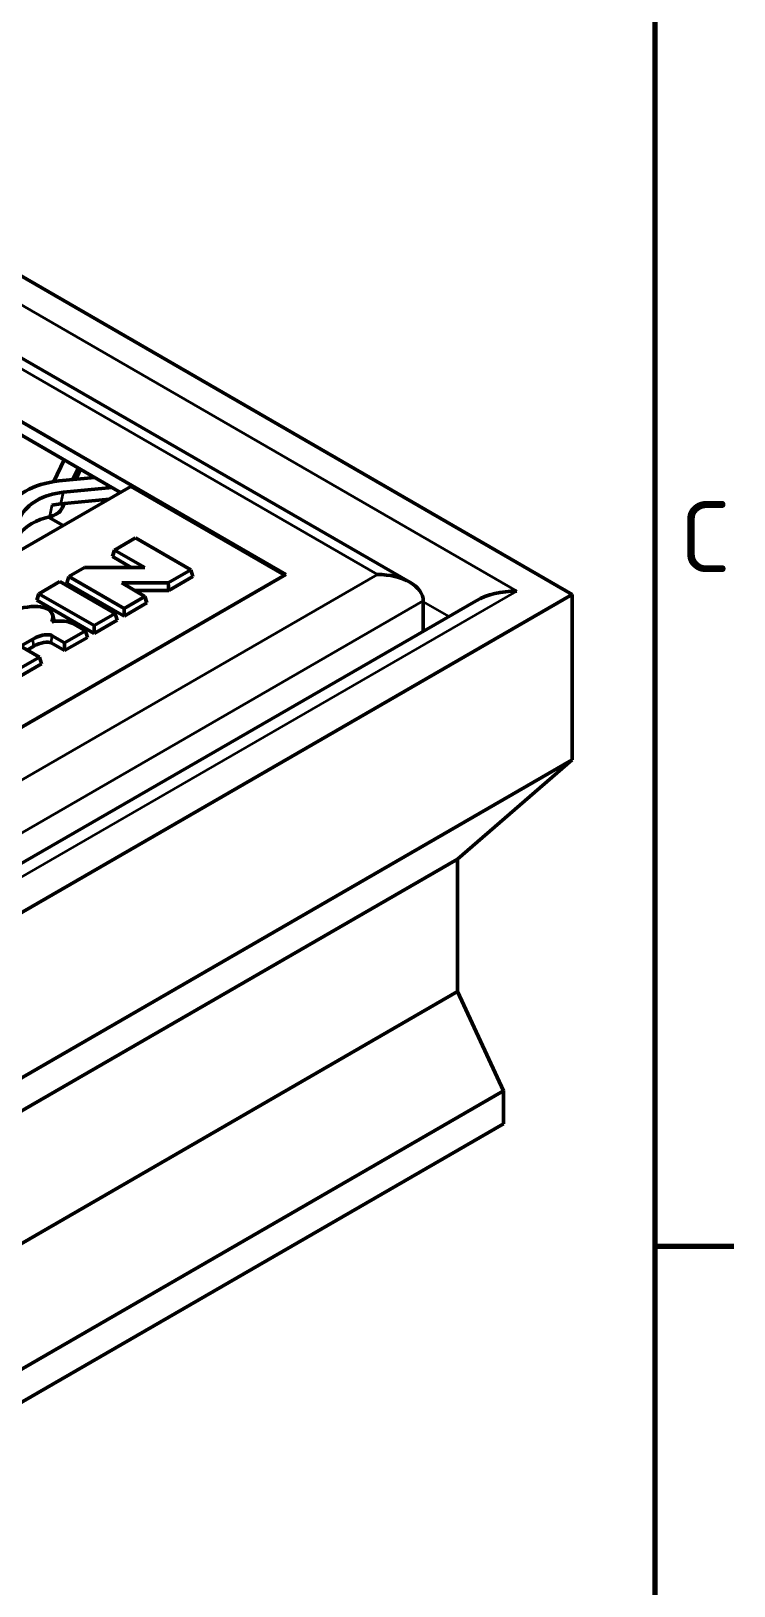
# Model space of a CAD drawing. Header units: millimetres. Extents: x 0 to 1485, y 0 to 1050.
# Drawn here: x 1383 to 1469.8, y 308.1 to 499.9 of the extents above; entities that cross this region are included whole.
import ezdxf

# ---------------------------------------------------------------- set-up
doc = ezdxf.new("R2010")
doc.units = ezdxf.units.MM
doc.header["$LTSCALE"] = 2.5
for name, color, linetype, lineweight in [('Rahmen (ISO)', 7, 'Continuous', 70), ('Sichtbar (ISO)', 7, 'Continuous', 50), ('Sichtbar schmal (ISO)', 7, 'Continuous', 35)]:
    doc.layers.add(name, color=color, linetype=linetype, lineweight=lineweight)
doc.styles.add('Notiztext (DIN)', font='isocpeur.ttf')

# ---------------------------------------------------------------- blocks, each defined once
blk = doc.blocks.new('Ränder Standardrahmen')
at = {"layer": 'Rahmen (ISO)'}
blk.add_line((584, 140), (587.9, 140), dxfattribs=at)
at = {"layer": 'Rahmen (ISO)', "flags": 128}
blk.add_lwpolyline([(10, 10), (10, 410), (584, 410), (584, 10), (10, 10)], dxfattribs=at)
at = {"layer": 'Rahmen (ISO)', "insert": (585.228, 173.25), "char_height": 3.5, "attachment_point": 7, "style": 'Notiztext (DIN)'}
blk.add_mtext('C', dxfattribs=at)

msp = doc.modelspace()

# ---------------------------------------------------------------- linework, layer by layer
at = {"layer": 'Sichtbar (ISO)'}
for p, q in [((1449.8106, 430.3844), (1166.9679, 593.6837)), ((1429.769, 431.8773), (1168.3821, 582.7891)), ((1168.3821, 574.9043), (1414.4553, 432.8339)), ((1168.3821, 573.2713), (1394.0906, 442.9585)), ((1387.1402, 446.9713), (1385.8551, 444.2902)), ((1388.1553, 444.5321), (1388.851, 445.9836)), ((1388.5594, 444.5719), (1389.1525, 445.8095)), ((1395.3634, 443.6933), (1344.4517, 414.2994)), ((1386.4725, 444.3666), (1390.8976, 444.8019)), ((1393.0381, 443.5661), (1387.0317, 442.9752)), ((1395.3634, 443.6933), (1414.3138, 432.7523)), ((1386.734, 441.5507), (1392.6624, 442.1339)), ((1386.8595, 441.0254), (1387.13, 441.5896)), ((1385.204, 439.9242), (1387.0195, 438.876)), ((1393.35, 435.855), (1395.9291, 437.344)), ((1395.9291, 437.344), (1402.7508, 433.4055)), ((1393.1006, 435.0385), (1393.35, 435.855)), ((1397.0619, 433.7119), (1393.35, 435.855)), ((1387.6932, 432.589), (1389.6381, 433.7119)), ((1389.6381, 433.7119), (1397.0619, 433.7119)), ((1395.3983, 433.7119), (1393.1006, 435.0385)), ((1025.5465, 208.2974), (1414.4553, 432.8339)), ((1384.0162, 430.4661), (1386.5953, 431.9551)), ((1386.5953, 431.9551), (1393.417, 428.0166)), ((1387.4438, 431.7725), (1387.6932, 432.589)), ((1394.5149, 427.69), (1387.4438, 431.7725)), ((1394.5149, 428.6505), (1387.6932, 432.589)), ((1399.9522, 431.7897), (1394.2356, 431.7897)), ((1394.2356, 431.7897), (1397.0939, 430.1395)), ((1402.7508, 433.4055), (1399.9522, 431.7897)), ((1400.0253, 430.8714), (1399.9522, 431.7897)), ((1403.0001, 432.589), (1400.0253, 430.8714)), ((1403.0001, 432.589), (1402.7508, 433.4055)), ((1449.8106, 430.3844), (1026.9607, 186.2519)), ((1383.7668, 429.6496), (1384.0162, 430.4661)), ((1390.8379, 425.5671), (1383.7668, 429.6496)), ((1390.8379, 426.5276), (1384.0162, 430.4661)), ((1397.0939, 430.1395), (1394.5149, 428.6505)), ((1400.0253, 430.8714), (1395.8262, 430.8714)), ((1397.3433, 429.323), (1397.0939, 430.1395)), ((1449.8106, 430.3844), (1449.8106, 409.972)), ((1437.9654, 429.5969), (1026.2536, 191.8951)), ((1385.724, 427.8205), (1385.8914, 427.051)), ((1393.417, 428.0166), (1390.8379, 426.5276)), ((1393.6663, 427.2001), (1393.417, 428.0166)), ((1397.3433, 429.323), (1394.5149, 427.69)), ((1394.5149, 427.69), (1394.5149, 428.6505)), ((1431.4258, 425.8213), (1431.4258, 429.5679)), ((1389.74, 425.8937), (1387.1609, 424.4047)), ((1388.2148, 426.7743), (1389.74, 425.8937)), ((1389.9894, 425.0772), (1389.74, 425.8937)), ((1393.6663, 427.2001), (1390.8379, 425.5671)), ((1390.8379, 425.5671), (1390.8379, 426.5276)), ((1383.265, 424.877), (1381.7261, 423.9885)), ((1381.7261, 423.9885), (1384.0832, 422.6277)), ((1383.3897, 423.9885), (1382.5579, 423.5083)), ((1387.1609, 423.4442), (1385.511, 424.3968)), ((1387.1609, 424.4047), (1385.6357, 425.2853)), ((1389.9894, 425.0772), (1387.1609, 423.4442)), ((1387.1609, 423.4442), (1387.1609, 424.4047)), ((1384.0832, 422.6277), (1381.5041, 421.1387)), ((1384.3325, 421.8112), (1384.0832, 422.6277)), ((1384.3325, 421.8112), (1381.5041, 420.1782)), ((1026.9607, 165.8395), (1449.8106, 409.972)), ((1435.6685, 397.7246), (1449.8106, 409.972)), ((1026.9607, 161.7571), (1435.6685, 397.7246)), ((1435.6685, 381.3946), (1435.6685, 397.7246)), ((1026.9607, 145.4271), (1435.6685, 381.3946)), ((1441.3253, 369.1472), (1435.6685, 381.3946)), ((1026.9607, 129.9137), (1441.3253, 369.1472)), ((1441.3253, 365.0647), (1441.3253, 369.1472)), ((1026.9607, 125.8312), (1441.3253, 365.0647))]:
    msp.add_line(p, q, dxfattribs=at)
for centre, major_axis, ratio, start_param, end_param in [((1389.2688, 437.4096), (-9.7885, 2.0459), 0.68595823, 5.14148013, 6.11622732), ((1389.2688, 437.4096), (-7.8308, 1.6367), 0.68595823, 5.14148013, 6.11622732), ((1388.971, 435.9851), (7.8308, -1.6367), 0.68595823, 1.99988748, 2.15384516), ((1388.6733, 434.5606), (-7.8308, 1.6367), 0.68595823, 5.29543781, 5.96226963), ((1384.0338, 441.9653), (2.9365, -0.6138), 0.68595823, 5.29543781, 6.11622732), ((1425.769, 429.5679), (-5.6569, 0), 0.57735027, 3.14159265, 4.71238898), ((1442.9654, 426.7102), (7.0711, 0), 0.57735027, 1.57079633, 2.35619449)]:
    msp.add_ellipse(centre, major_axis=major_axis, ratio=ratio, start_param=start_param, end_param=end_param, dxfattribs=at)
for points, knots in [([(1379.0832, 427.618), (1379.7245, 427.9883), (1380.4619, 428.3024), (1381.2038, 428.5223), (1382.4619, 428.8953), (1383.7147, 428.9802), (1384.5458, 428.7764), (1385.4604, 428.5522), (1385.9025, 427.988), (1385.6971, 427.247), (1385.6759, 427.1709), (1385.6477, 427.0932), (1385.6139, 427.0144)], [-1.57079633, -1.57079633, -1.57079633, -1.57079633, -1.07561584, -1.07561584, -1.07561584, -0.23592893, -0.23592893, -0.23592893, 0.68809816, 0.68809816, 0.68809816, 0.7830276, 0.7830276, 0.7830276, 0.7830276]), ([(1385.6357, 425.2853), (1385.5084, 425.3588), (1385.3317, 425.3998), (1385.1396, 425.4092), (1384.5761, 425.4367), (1383.8416, 425.2099), (1383.265, 424.877)], [-3.14159265, -3.14159265, -3.14159265, -3.14159265, -2.7421663, -2.7421663, -2.7421663, -1.57079633, -1.57079633, -1.57079633, -1.57079633]), ([(1385.511, 424.3968), (1385.3282, 424.5024), (1384.9978, 424.5215), (1384.6112, 424.449), (1384.215, 424.3747), (1383.7645, 424.2049), (1383.3897, 423.9885)], [-3.14159265, -3.14159265, -3.14159265, -3.14159265, -2.36578765, -2.36578765, -2.36578765, -1.57079633, -1.57079633, -1.57079633, -1.57079633])]:
    msp.add_open_spline(points, degree=3, knots=knots, dxfattribs=at)
msp.add_open_spline([(1385.6139, 427.0144), (1386.7361, 427.1815), (1387.6778, 427.0843), (1388.2148, 426.7743)], degree=3, dxfattribs=at)
at = {"layer": 'Sichtbar schmal (ISO)'}
for p, q in [((1442.9654, 430.7927), (1167.675, 589.7316)), ((1168.3821, 581.4363), (1425.769, 432.8339)), ((1385.5968, 441.3704), (1385.2991, 439.9459)), ((1386.734, 441.5507), (1387.0317, 442.9752)), ((1386.9743, 441.5743), (1386.8595, 441.0254)), ((1025.5465, 201.7654), (1425.769, 432.8339)), ((1026.2536, 190.2041), (1442.9654, 430.7927)), ((1025.5465, 195.2334), (1431.4258, 429.5679)), ((1431.4258, 429.472), (1434.5874, 427.6467)), ((1383.3897, 423.9885), (1383.265, 424.877)), ((1385.511, 424.3968), (1385.6357, 425.2853))]:
    msp.add_line(p, q, dxfattribs=at)

# ---------------------------------------------------------------- block references
at = {"xscale": 2.5, "yscale": 2.5, "zscale": 2.5}
msp.add_blockref('Ränder Standardrahmen', (0, 0), dxfattribs=at)

doc.saveas('drawing.dxf')
